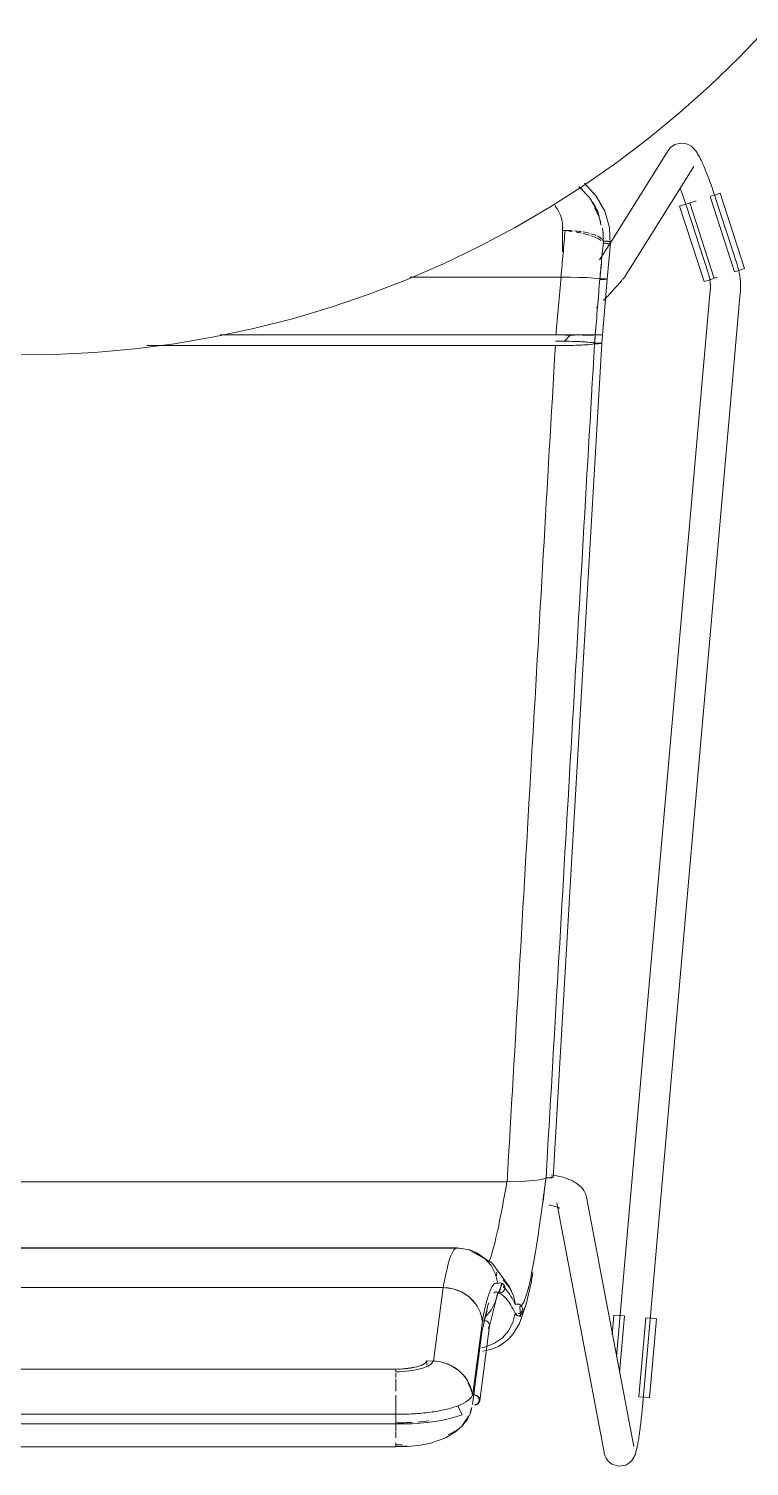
# Model space of a CAD drawing. Header units: millimetres. Extents: x 155927 to 326028, y -36033 to 97293.
# Drawn here: x 230322 to 230608, y 11463 to 12035 of the extents above; entities that cross this region are included whole.
import ezdxf

# ---------------------------------------------------------------- set-up
doc = ezdxf.new("R2010")
doc.units = ezdxf.units.MM
doc.header["$MEASUREMENT"] = 0
doc.layers.add('I-FURN', color=8, linetype='CONTINUOUS', lineweight=9)

msp = doc.modelspace()

# ---------------------------------------------------------------- linework, layer by layer
at = {"layer": 'I-FURN'}
for p, q in [((230604.3, 12023.39), (230615.34, 12034.97)), ((230592.81, 12012.26), (230604.3, 12023.39)), ((230580.88, 12001.61), (230592.81, 12012.26)), ((230568.53, 11991.43), (230580.88, 12001.61)), ((230555.78, 11981.76), (230568.53, 11991.43)), ((230576.28, 11986.53), (230553.24, 11949.76)), ((230577.17, 11987.65), (230576.28, 11986.53)), ((230577.17, 11987.65), (230578.9, 11988.88)), ((230578.9, 11988.88), (230581.13, 11989.46)), ((230581.13, 11989.46), (230583.1, 11989.29)), ((230583.1, 11989.29), (230584.48, 11988.77)), ((230584.48, 11988.77), (230585.4, 11988.2)), ((230585.4, 11988.2), (230586.03, 11987.68)), ((230586.03, 11987.68), (230586.49, 11987.22)), ((230586.49, 11987.22), (230586.86, 11986.79)), ((230586.86, 11986.79), (230587.17, 11986.39)), ((230587.17, 11986.39), (230587.45, 11986)), ((230587.45, 11986), (230587.71, 11985.61)), ((230587.71, 11985.61), (230587.95, 11985.22)), ((230542.66, 11972.6), (230555.78, 11981.76)), ((230559.14, 11936.57), (230586.45, 11980.16)), ((230587.95, 11985.22), (230588.18, 11984.82)), ((230588.18, 11984.82), (230588.41, 11984.41)), ((230588.41, 11984.41), (230588.64, 11983.98)), ((230588.64, 11983.98), (230588.87, 11983.54)), ((230588.87, 11983.54), (230589.1, 11983.09)), ((230589.1, 11983.09), (230589.33, 11982.61)), ((230589.33, 11982.61), (230589.57, 11982.12)), ((230589.57, 11982.12), (230589.8, 11981.61)), ((230589.8, 11981.61), (230590.04, 11981.08)), ((230590.04, 11981.08), (230590.28, 11980.54)), ((230590.28, 11980.54), (230590.52, 11979.98)), ((230590.52, 11979.98), (230590.77, 11979.4)), ((230590.77, 11979.4), (230591.01, 11978.8)), ((230591.01, 11978.8), (230591.26, 11978.19)), ((230591.26, 11978.19), (230591.51, 11977.57)), ((230591.51, 11977.57), (230591.76, 11976.93)), ((230591.76, 11976.93), (230592.02, 11976.27)), ((230592.02, 11976.27), (230592.27, 11975.61)), ((230592.27, 11975.61), (230592.53, 11974.93)), ((230592.53, 11974.93), (230592.78, 11974.24)), ((230592.78, 11974.24), (230593.04, 11973.54)), ((230529.19, 11963.98), (230542.66, 11972.6)), ((230544.96, 11967.76), (230540.69, 11972.23)), ((230547.64, 11968.34), (230542.9, 11973.5)), ((230551.03, 11962.33), (230547.64, 11968.34)), ((230581.08, 11971.27), (230581.32, 11970.65)), ((230581.32, 11970.65), (230581.55, 11970.01)), ((230581.55, 11970.01), (230581.79, 11969.37)), ((230581.79, 11969.37), (230582.02, 11968.71)), ((230582.02, 11968.71), (230582.26, 11968.04)), ((230593.03, 11968.29), (230595.01, 11968.93)), ((230593.04, 11973.54), (230593.29, 11972.84)), ((230593.29, 11972.84), (230593.54, 11972.12)), ((230593.54, 11972.12), (230593.8, 11971.4)), ((230593.8, 11971.4), (230594.05, 11970.67)), ((230594.05, 11970.67), (230594.3, 11969.94)), ((230594.3, 11969.94), (230594.54, 11969.2)), ((230594.54, 11969.2), (230594.79, 11968.46)), ((230594.79, 11968.46), (230594.94, 11968.01)), ((230595.01, 11968.93), (230596.96, 11969.56)), ((230596.96, 11969.56), (230606.65, 11939.55)), ((230515.38, 11955.9), (230529.19, 11963.98)), ((230548.32, 11961.93), (230544.96, 11967.76)), ((230580.8, 11964.35), (230582.76, 11964.98)), ((230580.8, 11964.35), (230590.49, 11934.34)), ((230582.26, 11968.04), (230582.49, 11967.37)), ((230582.49, 11967.37), (230582.73, 11966.69)), ((230582.73, 11966.69), (230582.96, 11966.01)), ((230582.76, 11964.98), (230584.73, 11965.61)), ((230582.96, 11966.01), (230583.19, 11965.32)), ((230583.19, 11965.32), (230583.42, 11964.63)), ((230583.42, 11964.63), (230583.52, 11964.3)), ((230583.52, 11964.3), (230592.24, 11937.48)), ((230594.54, 11935.64), (230584.85, 11965.65)), ((230587.42, 11966.48), (230584.94, 11965.68)), ((230592.92, 11968.26), (230602.61, 11938.25)), ((230603.65, 11941.19), (230594.94, 11968.01)), ((230552.91, 11955.81), (230551.03, 11962.33)), ((230501.25, 11948.39), (230515.38, 11955.9)), ((230534.19, 11954.69), (230535.24, 11954.69)), ((230534.25, 11946.18), (230534.25, 11955.93)), ((230553.19, 11948.91), (230552.91, 11955.81)), ((230486.84, 11941.44), (230501.25, 11948.39)), ((230553.01, 11949.39), (230548.97, 11942.95)), ((230553.31, 11949.8), (230551.89, 11935.31)), ((230472.16, 11935.07), (230486.84, 11941.44)), ((230603.66, 11941.15), (230603.65, 11941.19)), ((230603.99, 11940.05), (230603.66, 11941.15)), ((230604.28, 11938.95), (230603.99, 11940.05)), ((230457.24, 11929.3), (230472.16, 11935.07)), ((230533.54, 11936.14), (230473.43, 11936.14)), ((230473.43, 11936.14), (230533.54, 11936.14)), ((230537.3, 11936.11), (230533.54, 11936.14)), ((230533.66, 11936.14), (230537.31, 11936.11)), ((230537.4, 11936.11), (230540.84, 11936.04)), ((230540.84, 11936.04), (230537.4, 11936.11)), ((230543.94, 11935.92), (230540.84, 11936.04)), ((230540.9, 11936.04), (230543.94, 11935.92)), ((230546.41, 11935.77), (230543.94, 11935.92)), ((230543.98, 11935.92), (230546.42, 11935.77)), ((230548.15, 11935.59), (230546.41, 11935.77)), ((230546.43, 11935.77), (230548.15, 11935.59)), ((230548.15, 11935.59), (230549.04, 11935.4)), ((230549.04, 11935.4), (230548.15, 11935.59)), ((230549.51, 11935.41), (230549.04, 11935.4)), ((230549.04, 11935.4), (230549.51, 11935.41)), ((230549.05, 11935.21), (230549.53, 11935.21)), ((230549.52, 11935.21), (230549.05, 11935.21)), ((230550.01, 11935.41), (230549.51, 11935.41)), ((230549.51, 11935.41), (230550, 11935.41)), ((230550.02, 11935.2), (230549.52, 11935.21)), ((230549.53, 11935.21), (230550.02, 11935.2)), ((230550, 11935.41), (230550.5, 11935.41)), ((230550.5, 11935.41), (230550.01, 11935.41)), ((230550.02, 11935.2), (230550.51, 11935.21)), ((230550.51, 11935.21), (230550.02, 11935.2)), ((230551.89, 11935.31), (230550.06, 11913.11)), ((230550.95, 11935.4), (230550.5, 11935.41)), ((230550.5, 11935.41), (230550.95, 11935.4)), ((230550.51, 11935.21), (230550.97, 11935.22)), ((230550.96, 11935.22), (230550.51, 11935.21)), ((230551.34, 11935.38), (230550.95, 11935.4)), ((230550.95, 11935.4), (230551.33, 11935.38)), ((230551.33, 11935.38), (230551.63, 11935.36)), ((230551.63, 11935.36), (230551.34, 11935.38)), ((230551.64, 11935.26), (230551.34, 11935.24)), ((230551.35, 11935.24), (230551.64, 11935.26)), ((230551.82, 11935.33), (230551.63, 11935.36)), ((230551.64, 11935.26), (230551.83, 11935.28)), ((230551.82, 11935.28), (230551.64, 11935.26)), ((230551.82, 11935.33), (230551.89, 11935.31)), ((230551.89, 11935.31), (230551.82, 11935.33)), ((230551.89, 11935.31), (230551.82, 11935.28)), ((230551.83, 11935.28), (230551.89, 11935.31)), ((230557.14, 11934.05), (230556.88, 11933.75)), ((230557.38, 11934.33), (230557.14, 11934.05)), ((230557.61, 11934.6), (230557.38, 11934.33)), ((230557.82, 11934.85), (230557.61, 11934.6)), ((230558.03, 11935.09), (230557.82, 11934.85)), ((230558.22, 11935.32), (230558.03, 11935.09)), ((230558.4, 11935.54), (230558.22, 11935.32)), ((230558.57, 11935.76), (230558.4, 11935.54)), ((230558.74, 11935.99), (230558.57, 11935.76)), ((230558.93, 11936.25), (230558.74, 11935.99)), ((230559.14, 11936.57), (230558.93, 11936.25)), ((230592.45, 11934.97), (230590.49, 11934.34)), ((230592.24, 11937.48), (230592.43, 11936.85)), ((230592.43, 11936.85), (230592.59, 11936.21)), ((230594.42, 11935.61), (230592.45, 11934.97)), ((230592.59, 11936.21), (230592.74, 11935.56)), ((230592.74, 11935.56), (230592.85, 11934.91)), ((230592.85, 11934.91), (230592.94, 11934.25)), ((230592.94, 11934.25), (230593, 11933.59)), ((230595.8, 11936.05), (230594.63, 11935.68)), ((230604.7, 11938.92), (230602.72, 11938.29)), ((230604.52, 11937.83), (230604.28, 11938.95)), ((230604.71, 11936.7), (230604.52, 11937.83)), ((230606.65, 11939.55), (230604.7, 11938.92)), ((230604.86, 11935.57), (230604.71, 11936.7)), ((230604.97, 11934.43), (230604.86, 11935.57)), ((230605.03, 11933.29), (230604.97, 11934.43)), ((230442.1, 11924.13), (230457.24, 11929.3)), ((230551.86, 11928.27), (230551.42, 11927.8)), ((230552.29, 11928.73), (230551.86, 11928.27)), ((230552.72, 11929.18), (230552.29, 11928.73)), ((230553.13, 11929.63), (230552.72, 11929.18)), ((230553.53, 11930.06), (230553.13, 11929.63)), ((230553.93, 11930.49), (230553.53, 11930.06)), ((230554.31, 11930.9), (230553.93, 11930.49)), ((230554.67, 11931.3), (230554.31, 11930.9)), ((230555.03, 11931.69), (230554.67, 11931.3)), ((230555.37, 11932.07), (230555.03, 11931.69)), ((230555.7, 11932.44), (230555.37, 11932.07)), ((230556.02, 11932.79), (230555.7, 11932.44)), ((230592.98, 11930.92), (230555.7, 11506.57)), ((230556.32, 11933.12), (230556.02, 11932.79)), ((230556.61, 11933.45), (230556.32, 11933.12)), ((230556.88, 11933.75), (230556.61, 11933.45)), ((230565.99, 11486.55), (230604.93, 11929.87)), ((230593.03, 11931.61), (230592.98, 11930.94)), ((230592.98, 11930.94), (230592.98, 11930.92)), ((230593, 11933.59), (230593.04, 11932.93)), ((230593.04, 11932.27), (230593.03, 11931.61)), ((230593.04, 11932.93), (230593.04, 11932.27)), ((230604.94, 11929.87), (230605.01, 11931.01)), ((230605.01, 11931.01), (230605.04, 11932.15)), ((230605.04, 11932.15), (230605.03, 11933.29)), ((230426.77, 11919.56), (230442.1, 11924.13)), ((230548.16, 11924.35), (230547.68, 11923.84)), ((230550.97, 11927.32), (230550.52, 11926.84)), ((230551.42, 11927.8), (230550.97, 11927.32)), ((230411.26, 11915.62), (230426.77, 11919.56)), ((230379.84, 11909.6), (230395.61, 11912.3)), ((230395.61, 11912.3), (230411.26, 11915.62)), ((230397.96, 11913.17), (230531.6, 11913.17)), ((230531.6, 11913.17), (230397.96, 11913.17)), ((230531.6, 11913.17), (230535.39, 11913.17)), ((230535.39, 11913.17), (230531.6, 11913.17)), ((230534.82, 11910.49), (230537.4, 11913.17)), ((230535.39, 11913.17), (230538.95, 11913.16)), ((230538.96, 11913.16), (230535.39, 11913.17)), ((230538.95, 11913.05), (230535.39, 11913.04)), ((230535.39, 11913.04), (230538.95, 11913.05)), ((230538.96, 11913.16), (230542.08, 11913.15)), ((230542.09, 11913.15), (230538.96, 11913.16)), ((230544.57, 11913.07), (230542.07, 11913.06)), ((230542.07, 11913.06), (230544.57, 11913.07)), ((230542.09, 11913.15), (230544.59, 11913.14)), ((230544.59, 11913.14), (230542.09, 11913.15)), ((230546.32, 11913.08), (230544.57, 11913.07)), ((230544.57, 11913.07), (230546.32, 11913.08)), ((230544.59, 11913.14), (230546.34, 11913.13)), ((230546.34, 11913.13), (230544.59, 11913.14)), ((230546.34, 11913.13), (230547.22, 11913.11)), ((230547.23, 11913.11), (230546.34, 11913.13)), ((230547.22, 11913.11), (230547.69, 11913.11)), ((230547.69, 11913.1), (230547.22, 11913.1)), ((230547.22, 11913.1), (230547.69, 11913.1)), ((230547.7, 11913.11), (230547.23, 11913.11)), ((230547.69, 11913.11), (230548.19, 11913.11)), ((230548.18, 11913.1), (230547.69, 11913.1)), ((230547.69, 11913.1), (230548.19, 11913.1)), ((230548.19, 11913.11), (230547.7, 11913.11)), ((230548.67, 11913.1), (230548.18, 11913.1)), ((230548.19, 11913.11), (230548.68, 11913.11)), ((230548.68, 11913.11), (230548.19, 11913.11)), ((230548.19, 11913.1), (230548.68, 11913.1)), ((230549.13, 11913.1), (230548.67, 11913.1)), ((230548.68, 11913.11), (230549.13, 11913.11)), ((230549.14, 11913.11), (230548.68, 11913.11)), ((230548.68, 11913.1), (230549.13, 11913.1)), ((230549.13, 11913.11), (230549.51, 11913.11)), ((230549.51, 11913.1), (230549.13, 11913.1)), ((230549.13, 11913.1), (230549.51, 11913.1)), ((230549.52, 11913.11), (230549.14, 11913.11)), ((230549.51, 11913.11), (230549.81, 11913.11)), ((230549.8, 11913.1), (230549.51, 11913.1)), ((230549.51, 11913.1), (230549.81, 11913.1)), ((230549.81, 11913.11), (230549.52, 11913.11)), ((230549.79, 11909.75), (230550.06, 11913.11)), ((230549.99, 11913.1), (230549.8, 11913.1)), ((230549.81, 11913.11), (230549.99, 11913.11)), ((230550, 11913.11), (230549.81, 11913.11)), ((230549.81, 11913.1), (230550, 11913.1)), ((230549.99, 11913.11), (230550.06, 11913.11)), ((230550.06, 11913.11), (230549.99, 11913.1)), ((230550, 11913.1), (230550.06, 11913.11)), ((230550.06, 11913.11), (230550, 11913.11)), ((230332.06, 11905.33), (230348.04, 11906.11)), ((230348.04, 11906.11), (230363.98, 11907.54)), ((230363.98, 11907.54), (230379.84, 11909.6)), ((230368.74, 11908.85), (230531.34, 11908.85)), ((230531.34, 11908.85), (230368.74, 11908.85)), ((230549.79, 11909.75), (230530.5, 11577.84)), ((230531.34, 11908.85), (230535.12, 11908.88)), ((230535.13, 11910.61), (230531.45, 11910.64)), ((230535.12, 11908.88), (230538.68, 11908.96)), ((230538.68, 11910.54), (230535.13, 11910.61)), ((230541.8, 11910.41), (230538.68, 11910.54)), ((230538.68, 11908.96), (230541.81, 11909.08)), ((230544.29, 11910.25), (230541.8, 11910.41)), ((230541.81, 11909.08), (230544.32, 11909.24)), ((230546.05, 11910.06), (230544.29, 11910.25)), ((230544.32, 11909.24), (230546.07, 11909.44)), ((230546.95, 11909.85), (230546.05, 11910.06)), ((230546.07, 11909.44), (230546.95, 11909.65)), ((230547.42, 11909.86), (230546.95, 11909.85)), ((230546.95, 11909.65), (230547.42, 11909.64)), ((230547.91, 11909.86), (230547.42, 11909.86)), ((230547.42, 11909.64), (230547.92, 11909.64)), ((230548.4, 11909.85), (230547.91, 11909.86)), ((230547.92, 11909.64), (230548.41, 11909.64)), ((230548.85, 11909.84), (230548.4, 11909.85)), ((230548.41, 11909.64), (230548.86, 11909.65)), ((230549.24, 11909.82), (230548.85, 11909.84)), ((230548.86, 11909.65), (230549.24, 11909.67)), ((230549.53, 11909.8), (230549.24, 11909.82)), ((230549.24, 11909.67), (230549.54, 11909.69)), ((230549.72, 11909.78), (230549.53, 11909.8)), ((230549.54, 11909.69), (230549.72, 11909.72)), ((230549.79, 11909.75), (230549.72, 11909.78)), ((230549.72, 11909.72), (230549.79, 11909.75)), ((230316.07, 11905.18), (230332.06, 11905.33)), ((230128.68, 11576.12), (230512.08, 11576.12)), ((230512.08, 11576.12), (230128.68, 11576.12)), ((230512.08, 11576.12), (230515.85, 11576.18)), ((230515.85, 11576.18), (230512.16, 11576.12)), ((230515.85, 11576.18), (230519.39, 11576.33)), ((230519.39, 11576.33), (230515.91, 11576.18)), ((230519.39, 11576.33), (230522.49, 11576.57)), ((230522.49, 11576.57), (230519.44, 11576.33)), ((230522.49, 11576.57), (230524.98, 11576.88)), ((230524.99, 11576.88), (230522.52, 11576.57)), ((230524.98, 11576.88), (230526.73, 11577.25)), ((230526.73, 11577.25), (230524.99, 11576.88)), ((230527.63, 11577.65), (230526.73, 11577.25)), ((230526.73, 11577.25), (230527.63, 11577.65)), ((230527.63, 11577.65), (230528.1, 11577.63)), ((230528.11, 11577.63), (230527.63, 11577.65)), ((230528.1, 11577.63), (230528.6, 11577.63)), ((230528.6, 11577.63), (230528.11, 11577.63)), ((230528.6, 11577.63), (230529.09, 11577.64)), ((230529.1, 11577.64), (230528.6, 11577.63)), ((230529.09, 11577.64), (230529.55, 11577.66)), ((230529.55, 11577.66), (230529.1, 11577.64)), ((230529.55, 11577.66), (230529.93, 11577.69)), ((230529.94, 11577.69), (230529.55, 11577.66)), ((230529.96, 11577.99), (230529.58, 11578.02)), ((230529.59, 11578.02), (230529.97, 11577.99)), ((230530.4, 11578.75), (230529.69, 11578.86)), ((230529.93, 11577.69), (230530.23, 11577.73)), ((230530.24, 11577.73), (230529.94, 11577.69)), ((230530.25, 11577.94), (230529.96, 11577.99)), ((230529.97, 11577.99), (230530.26, 11577.94)), ((230531.09, 11578.62), (230530.4, 11578.75)), ((230530.5, 11577.84), (230530.44, 11577.89)), ((230530.44, 11577.89), (230530.5, 11577.84)), ((230531.77, 11578.49), (230531.09, 11578.62)), ((230532.44, 11578.34), (230531.77, 11578.49)), ((230533.09, 11578.19), (230532.44, 11578.34)), ((230533.74, 11578.03), (230533.09, 11578.19)), ((230534.37, 11577.86), (230533.74, 11578.03)), ((230534.98, 11577.67), (230534.37, 11577.86)), ((230535.59, 11577.48), (230534.98, 11577.67)), ((230536.18, 11577.27), (230535.59, 11577.48)), ((230536.76, 11577.05), (230536.18, 11577.27)), ((230537.33, 11576.82), (230536.76, 11577.05)), ((230537.89, 11576.57), (230537.33, 11576.82)), ((230538.45, 11576.29), (230537.89, 11576.57)), ((230538.98, 11576), (230538.45, 11576.29)), ((230539.52, 11575.68), (230538.98, 11576)), ((230540.06, 11575.32), (230539.52, 11575.68)), ((230540.59, 11574.92), (230540.06, 11575.32)), ((230541.12, 11574.47), (230540.59, 11574.92)), ((230541.64, 11573.95), (230541.12, 11574.47)), ((230542.15, 11573.35), (230541.64, 11573.95)), ((230542.63, 11572.66), (230542.15, 11573.35)), ((230543.07, 11571.87), (230542.63, 11572.66)), ((230543.43, 11570.98), (230543.07, 11571.87)), ((230543.69, 11569.99), (230543.43, 11570.98)), ((230562.51, 11470.7), (230543.69, 11569.99)), ((230529.35, 11566.73), (230528.86, 11566.83)), ((230529.82, 11566.63), (230529.35, 11566.73)), ((230530.27, 11566.53), (230529.82, 11566.63)), ((230530.69, 11566.42), (230530.27, 11566.53)), ((230531.08, 11566.31), (230530.69, 11566.42)), ((230531.45, 11566.21), (230531.08, 11566.31)), ((230531.79, 11566.1), (230531.45, 11566.21)), ((230532.09, 11565.99), (230531.79, 11566.1)), ((230531.9, 11567.76), (230550.72, 11468.47)), ((230532.36, 11565.89), (230532.09, 11565.99)), ((230532.59, 11565.8), (230532.36, 11565.89)), ((230532.78, 11565.71), (230532.59, 11565.8)), ((230532.94, 11565.63), (230532.78, 11565.71)), ((230533.02, 11565.59), (230532.94, 11565.63)), ((230533.1, 11565.54), (230533.02, 11565.59)), ((230533.12, 11565.53), (230533.1, 11565.54)), ((230147.99, 11549.62), (230492.78, 11549.62)), ((230492.78, 11549.62), (230147.99, 11549.62)), ((230492.24, 11549.77), (230187.44, 11549.77)), ((230492.24, 11549.77), (230497.28, 11548.97)), ((230492.78, 11549.62), (230496.57, 11549.14)), ((230496.57, 11549.15), (230492.78, 11549.62)), ((230500.14, 11547.78), (230496.57, 11549.15)), ((230496.57, 11549.14), (230500.13, 11547.77)), ((230497.28, 11548.97), (230500.45, 11547.6)), ((230497.43, 11548.9), (230506.08, 11543.79)), ((230500.13, 11547.77), (230503.27, 11545.6)), ((230503.27, 11545.61), (230500.14, 11547.78)), ((230505.78, 11542.74), (230503.27, 11545.61)), ((230503.27, 11545.6), (230505.78, 11542.73)), ((230507.53, 11539.34), (230505.78, 11542.74)), ((230505.78, 11542.73), (230507.53, 11539.34)), ((230506.08, 11543.79), (230513.06, 11534.25)), ((230508.43, 11535.63), (230507.53, 11539.34)), ((230521.66, 11535.86), (230522.39, 11539.92)), ((230154.03, 11534.02), (230486.74, 11534.02)), ((230486.74, 11534.02), (230154.03, 11534.02)), ((230486.74, 11534.02), (230482.88, 11504.74)), ((230490.51, 11533.54), (230486.74, 11534.02)), ((230494.06, 11532.23), (230490.51, 11533.54)), ((230508.07, 11530.27), (230510.24, 11535.6)), ((230508.43, 11535.63), (230508.9, 11535.79)), ((230508.9, 11535.79), (230508.43, 11535.63)), ((230508.9, 11535.79), (230509.39, 11535.83)), ((230509.4, 11535.83), (230508.9, 11535.79)), ((230509.11, 11531.84), (230509.94, 11535.73)), ((230509.39, 11535.83), (230509.88, 11535.74)), ((230509.89, 11535.75), (230509.4, 11535.83)), ((230509.88, 11535.74), (230510.33, 11535.54)), ((230510.34, 11535.54), (230509.89, 11535.75)), ((230510.33, 11535.54), (230510.72, 11535.23)), ((230510.72, 11535.23), (230510.34, 11535.54)), ((230510.61, 11537.01), (230513, 11534.18)), ((230513.01, 11534.18), (230510.61, 11537.01)), ((230510.72, 11535.23), (230511.01, 11534.83)), ((230511.01, 11534.83), (230510.72, 11535.23)), ((230511.01, 11534.83), (230511.2, 11534.36)), ((230511.2, 11534.37), (230511.01, 11534.83)), ((230511.27, 11533.87), (230511.2, 11534.37)), ((230511.2, 11534.36), (230511.27, 11533.87)), ((230511.27, 11533.87), (230511.2, 11533.38)), ((230511.2, 11533.38), (230511.27, 11533.87)), ((230513, 11534.17), (230514.65, 11530.85)), ((230514.65, 11530.85), (230513.01, 11534.18)), ((230513.06, 11534.25), (230513.95, 11532.5)), ((230519.77, 11527.34), (230521.66, 11535.86)), ((230497.17, 11530.15), (230494.06, 11532.23)), ((230499.66, 11527.41), (230497.17, 11530.15)), ((230505.1, 11518.66), (230508.07, 11530.27)), ((230505.78, 11525.01), (230507.53, 11528.41)), ((230507.53, 11528.41), (230508.43, 11532.12)), ((230508.9, 11531.96), (230508.43, 11532.12)), ((230508.43, 11532.12), (230508.9, 11531.96)), ((230509.39, 11531.92), (230508.9, 11531.96)), ((230508.9, 11531.96), (230509.4, 11531.92)), ((230509.88, 11532.01), (230509.39, 11531.92)), ((230509.4, 11531.92), (230509.89, 11532)), ((230510.33, 11532.21), (230509.88, 11532.01)), ((230509.89, 11532), (230510.34, 11532.2)), ((230510.72, 11532.52), (230510.33, 11532.21)), ((230510.34, 11532.2), (230510.72, 11532.52)), ((230511.01, 11532.92), (230510.72, 11532.52)), ((230510.72, 11532.52), (230511.01, 11532.92)), ((230511.2, 11533.38), (230511.01, 11532.92)), ((230511.01, 11532.92), (230511.2, 11533.38)), ((230514.65, 11530.85), (230515.44, 11527.24)), ((230515.44, 11527.24), (230514.65, 11530.85)), ((230503.52, 11522.61), (230502.14, 11516.32)), ((230503.27, 11522.14), (230505.78, 11525.01)), ((230504.27, 11525.04), (230503.52, 11522.61)), ((230514.48, 11520.12), (230515.39, 11523.75)), ((230515.39, 11523.75), (230515.24, 11522.8)), ((230515.86, 11523.59), (230515.39, 11523.75)), ((230515.39, 11523.75), (230515.86, 11523.59)), ((230515.44, 11527.24), (230515.91, 11527.39)), ((230515.91, 11527.39), (230515.44, 11527.24)), ((230515.91, 11527.39), (230516.41, 11527.42)), ((230516.41, 11527.42), (230515.91, 11527.39)), ((230516.29, 11522.83), (230517.46, 11522.51)), ((230516.85, 11523.62), (230516.35, 11523.55)), ((230516.36, 11523.54), (230516.85, 11523.62)), ((230516.41, 11527.42), (230516.9, 11527.33)), ((230516.9, 11527.33), (230516.41, 11527.42)), ((230517.3, 11523.82), (230516.85, 11523.62)), ((230516.85, 11523.62), (230517.31, 11523.81)), ((230516.9, 11527.33), (230517.35, 11527.12)), ((230517.35, 11527.12), (230516.9, 11527.33)), ((230517.09, 11519.71), (230519.77, 11527.34)), ((230517.46, 11522.51), (230517.27, 11526.36)), ((230517.69, 11524.12), (230517.3, 11523.82)), ((230517.31, 11523.81), (230517.69, 11524.12)), ((230517.35, 11527.12), (230517.73, 11526.8)), ((230517.73, 11526.8), (230517.35, 11527.12)), ((230517.99, 11524.52), (230517.69, 11524.12)), ((230517.69, 11524.12), (230517.99, 11524.52)), ((230517.73, 11526.8), (230518.02, 11526.4)), ((230518.02, 11526.4), (230517.73, 11526.8)), ((230518.18, 11524.97), (230517.99, 11524.52)), ((230517.99, 11524.52), (230518.19, 11524.97)), ((230518.02, 11526.4), (230518.2, 11525.94)), ((230518.2, 11525.94), (230518.02, 11526.4)), ((230518.26, 11525.45), (230518.18, 11524.97)), ((230518.19, 11524.97), (230518.26, 11525.45)), ((230518.2, 11525.94), (230518.26, 11525.45)), ((230518.26, 11525.45), (230518.2, 11525.94)), ((230554.65, 11523.05), (230553.96, 11515.16)), ((230554.65, 11523.05), (230556.69, 11522.87)), ((230556.69, 11522.87), (230558.76, 11522.69)), ((230556.91, 11500.2), (230558.88, 11522.68)), ((230498.42, 11487.4), (230502.27, 11517.1)), ((230498.44, 11490.94), (230502.29, 11520.64)), ((230501.26, 11488.96), (230505.12, 11518.74)), ((230503.25, 11520.84), (230502.76, 11520.8)), ((230503.75, 11520.76), (230503.25, 11520.84)), ((230504.2, 11520.57), (230503.75, 11520.76)), ((230504.58, 11520.26), (230504.2, 11520.57)), ((230504.88, 11519.88), (230504.58, 11520.26)), ((230504.58, 11517.68), (230504.88, 11518.06)), ((230505.06, 11519.44), (230504.88, 11519.88)), ((230504.88, 11518.06), (230505.07, 11518.5)), ((230505.13, 11518.97), (230505.06, 11519.44)), ((230505.07, 11518.5), (230505.13, 11518.97)), ((230510.26, 11513.98), (230512.74, 11516.8)), ((230512.74, 11516.8), (230514.48, 11520.12)), ((230514.59, 11515.6), (230517.09, 11519.71)), ((230567.33, 11521.94), (230564.57, 11490.53)), ((230567.45, 11521.93), (230569.52, 11521.75)), ((230571.56, 11521.57), (230568.8, 11490.16)), ((230569.52, 11521.75), (230571.56, 11521.57)), ((230503.66, 11510.4), (230507.18, 11511.8)), ((230507.18, 11511.8), (230510.26, 11513.98)), ((230508.68, 11510.57), (230510.88, 11511.95)), ((230510.88, 11511.95), (230512.85, 11513.63)), ((230512.85, 11513.63), (230514.59, 11515.6)), ((230503.66, 11510.41), (230501.92, 11510.04)), ((230501.92, 11510.03), (230503.66, 11510.4)), ((230502.38, 11508.74), (230503.8, 11508.89)), ((230503.8, 11508.89), (230506.31, 11509.55)), ((230506.31, 11509.55), (230508.68, 11510.57)), ((230467.81, 11501.55), (230172.96, 11501.55)), ((230172.96, 11501.49), (230467.81, 11501.49)), ((230470.85, 11501.66), (230467.81, 11501.55)), ((230467.81, 11499.97), (230467.81, 11498.23)), ((230473.7, 11501.98), (230470.85, 11501.66)), ((230476.19, 11502.49), (230473.7, 11501.98)), ((230478.17, 11503.16), (230476.19, 11502.49)), ((230479.53, 11503.95), (230478.17, 11503.16)), ((230480.16, 11504.81), (230479.53, 11503.95)), ((230480.16, 11503.15), (230480.16, 11504.81)), ((230482.88, 11504.74), (230480.16, 11504.81)), ((230467.81, 11497.64), (230467.81, 11495.18)), ((230467.81, 11494.94), (230467.81, 11495.14)), ((230467.81, 11494.95), (230467.81, 11492.82)), ((230467.81, 11491.19), (230467.81, 11487.63)), ((230498.88, 11490.93), (230499.19, 11493.37)), ((230566.76, 11490.34), (230564.69, 11490.52)), ((230568.8, 11490.16), (230566.76, 11490.34)), ((230467.81, 11483.65), (230172.96, 11483.65)), ((230467.81, 11483.62), (230467.81, 11487.44)), ((230467.81, 11487.44), (230467.81, 11483.62)), ((230467.81, 11483.54), (230467.81, 11479.69)), ((230467.81, 11483.32), (230467.81, 11483.54)), ((230467.81, 11482.99), (230467.81, 11483.32)), ((230467.81, 11482.57), (230467.81, 11482.99)), ((230467.81, 11482.1), (230467.81, 11482.57)), ((230467.81, 11481.6), (230467.81, 11482.1)), ((230486.09, 11481.12), (230490.78, 11482.21)), ((230490.78, 11482.21), (230494.24, 11483.38)), ((230494.24, 11483.38), (230492.48, 11486.92)), ((230494.1, 11478.87), (230496.78, 11482.77)), ((230496.78, 11482.77), (230496.88, 11482.97)), ((230565.53, 11481.93), (230565.61, 11482.66)), ((230565.61, 11482.66), (230565.69, 11483.4)), ((230565.69, 11483.4), (230565.76, 11484.14)), ((230565.76, 11484.14), (230565.83, 11484.89)), ((230565.83, 11484.89), (230565.9, 11485.64)), ((230565.9, 11485.64), (230565.97, 11486.39)), ((230565.97, 11486.39), (230565.99, 11486.55)), ((230172.96, 11479.69), (230467.81, 11479.69)), ((230467.81, 11481.1), (230467.81, 11481.6)), ((230467.81, 11480.65), (230467.81, 11481.1)), ((230467.81, 11480.26), (230467.81, 11480.65)), ((230467.81, 11479.96), (230467.81, 11480.26)), ((230467.81, 11479.76), (230467.81, 11479.96)), ((230467.81, 11476.91), (230467.81, 11479.93)), ((230467.81, 11479.93), (230467.81, 11476.92)), ((230467.81, 11479.69), (230474.35, 11479.78)), ((230467.81, 11479.69), (230467.81, 11479.76)), ((230467.81, 11476.75), (230467.81, 11474.17)), ((230474.35, 11479.78), (230480.47, 11480.27)), ((230480.47, 11480.27), (230486.09, 11481.12)), ((230487.75, 11474.19), (230491.63, 11476.58)), ((230491.63, 11476.58), (230494.1, 11478.87)), ((230564.77, 11475.76), (230564.86, 11476.4)), ((230564.86, 11476.4), (230564.94, 11477.05)), ((230564.94, 11477.05), (230565.03, 11477.71)), ((230565.03, 11477.71), (230565.12, 11478.39)), ((230565.12, 11478.39), (230565.2, 11479.07)), ((230565.2, 11479.07), (230565.29, 11479.77)), ((230565.29, 11479.77), (230565.37, 11480.48)), ((230565.37, 11480.48), (230565.45, 11481.2)), ((230565.45, 11481.2), (230565.53, 11481.93)), ((230172.96, 11470.65), (230467.81, 11470.65)), ((230467.81, 11472.14), (230467.81, 11470.67)), ((230467.81, 11470.65), (230467.81, 11470.82)), ((230467.81, 11470.65), (230472.84, 11470.76)), ((230472.84, 11470.76), (230477.66, 11471.27)), ((230477.66, 11471.27), (230481.7, 11472.06)), ((230481.7, 11472.06), (230487.75, 11474.19)), ((230563.83, 11470.35), (230563.93, 11470.81)), ((230563.93, 11470.81), (230564.02, 11471.29)), ((230564.02, 11471.29), (230564.12, 11471.79)), ((230564.12, 11471.79), (230564.21, 11472.3)), ((230564.21, 11472.3), (230564.31, 11472.83)), ((230564.31, 11472.83), (230564.4, 11473.39)), ((230564.4, 11473.39), (230564.49, 11473.95)), ((230564.49, 11473.95), (230564.58, 11474.54)), ((230564.58, 11474.54), (230564.68, 11475.14)), ((230564.68, 11475.14), (230564.77, 11475.76)), ((230550.8, 11468.05), (230550.72, 11468.47)), ((230550.94, 11467.53), (230550.8, 11468.05)), ((230551.15, 11466.91), (230550.94, 11467.53)), ((230551.53, 11466.11), (230551.15, 11466.91)), ((230552.28, 11465.03), (230551.53, 11466.11)), ((230553.85, 11463.71), (230552.28, 11465.03)), ((230561.02, 11464.4), (230561.87, 11465.31)), ((230561.87, 11465.31), (230562.35, 11466.01)), ((230562.35, 11466.01), (230562.66, 11466.57)), ((230562.66, 11466.57), (230562.87, 11467.05)), ((230562.87, 11467.05), (230563.04, 11467.47)), ((230563.04, 11467.47), (230563.18, 11467.88)), ((230563.18, 11467.88), (230563.31, 11468.27)), ((230563.31, 11468.27), (230563.42, 11468.67)), ((230563.42, 11468.67), (230563.53, 11469.07)), ((230563.53, 11469.07), (230563.63, 11469.48)), ((230563.63, 11469.48), (230563.73, 11469.91)), ((230563.73, 11469.91), (230563.83, 11470.35)), ((230553.85, 11463.71), (230556.6, 11462.87)), ((230556.6, 11462.87), (230559.36, 11463.36)), ((230559.36, 11463.36), (230561.02, 11464.4))]:
    msp.add_line(p, q, dxfattribs=at)
for centre, major_axis, ratio, start_param, end_param in [((230486.61, 11518.95), (-15.78, 0), 0.955139, 3.737469, 4.704147), ((230486.61, 11518.95), (-15.78, 0), 0.955139, 3.495799, 3.737346), ((230486.61, 11518.95), (-15.78, 0), 0.955139, 3.254129, 3.495629), ((230503.17, 11518.97), (-1.96, 0), 0.955139, 2.379629, 4.923331), ((230467.81, 11486.4), (0, -15.75), 0.000004, 2.669107, 2.851347), ((230467.81, 11474.93), (12.4, 0), 0.287441, 4.712389, 4.932602)]:
    msp.add_ellipse(centre, major_axis=major_axis, ratio=ratio, start_param=start_param, end_param=end_param, dxfattribs=at)
for points in [[(230540.64, 11972.22), (230541.1, 11971.83), (230541.56, 11971.43), (230542.02, 11971.03)], [(230535.24, 11954.69), (230534.98, 11951.66), (230534.44, 11945.52), (230533.85, 11939.27), (230533.54, 11936.14)], [(230534.25, 11956.21), (230534.26, 11955.7), (230534.24, 11955.2), (230534.19, 11954.69)], [(230535.24, 11954.69), (230536.19, 11954.68), (230537.11, 11954.65), (230538.02, 11954.59)], [(230538.08, 11954.27), (230537.61, 11954.34), (230537.13, 11954.39), (230536.65, 11954.44)], [(230538.96, 11954.52), (230539.86, 11954.45), (230540.74, 11954.35), (230541.59, 11954.22)], [(230541.77, 11953.62), (230541.12, 11953.76), (230540.45, 11953.9), (230539.77, 11954.02)], [(230545.02, 11952.77), (230544.22, 11953.03), (230543.34, 11953.25), (230542.42, 11953.47)], [(230542.44, 11954.09), (230543.29, 11953.94), (230544.09, 11953.78), (230544.83, 11953.59)], [(230547.65, 11951.78), (230547.01, 11952.08), (230546.27, 11952.36), (230545.45, 11952.62)], [(230545.49, 11953.41), (230546.22, 11953.2), (230546.86, 11952.97), (230547.46, 11952.72)], [(230549.47, 11950.71), (230549.06, 11951.03), (230548.54, 11951.36), (230547.89, 11951.67)], [(230550.13, 11955.64), (230550.32, 11954.4), (230550.36, 11953.15), (230550.37, 11951.88)], [(230550.44, 11951.19), (230550.42, 11952.09), (230550.36, 11952.98), (230550.26, 11953.88)], [(230550.48, 11950.36), (230550.24, 11947.91), (230549.76, 11942.96), (230549.28, 11937.93), (230549.04, 11935.4)], [(230553.13, 11949.05), (230553.09, 11949.1), (230552.97, 11949.19), (230552.67, 11949.32), (230552.28, 11949.44), (230551.83, 11949.53), (230551.34, 11949.6), (230550.84, 11949.63), (230550.52, 11949.63), (230550.38, 11949.62)], [(230549.65, 11941.25), (230549.46, 11939.31), (230549.27, 11937.36), (230549.07, 11935.4)], [(230533.66, 11936.14), (230533.32, 11932.32), (230532.97, 11928.49), (230532.63, 11924.66)], [(230547.23, 11913.11), (230547.53, 11916.83), (230548.13, 11924.27), (230548.74, 11931.69), (230549.04, 11935.4)], [(230532.63, 11924.66), (230532.29, 11920.83), (230531.94, 11917), (230531.6, 11913.17)], [(230547.22, 11913.1), (230547.17, 11912.56), (230547.08, 11911.47), (230546.99, 11910.39), (230546.95, 11909.85)], [(230547.22, 11913.11), (230547.18, 11912.54), (230547.09, 11911.38), (230547, 11910.23), (230546.96, 11909.65)], [(230531.34, 11908.85), (230528.14, 11853.33), (230524.94, 11797.8), (230521.75, 11742.36)], [(230527.63, 11577.65), (230530.85, 11632.89), (230537.29, 11743.48), (230543.73, 11854.24), (230546.95, 11909.65)], [(230546.95, 11909.85), (230547.54, 11909.86), (230549.05, 11909.86), (230549.79, 11909.79), (230549.79, 11909.75)], [(230521.75, 11742.36), (230518.55, 11686.9), (230515.36, 11631.48), (230512.16, 11576.12)], [(230527.62, 11577.64), (230527.22, 11574.51), (230526.83, 11571.35), (230526.43, 11568.24)], [(230492.78, 11549.62), (230492.6, 11549.72), (230492.42, 11549.77), (230492.24, 11549.77)], [(230508.04, 11540.09), (230507.98, 11539.62), (230507.92, 11539.15), (230507.87, 11538.69)], [(230508.43, 11535.63), (230507.4, 11536.18), (230505.36, 11534.21), (230503.31, 11526.15), (230502.29, 11520.64)], [(230504.89, 11527.97), (230504.23, 11526.07), (230503.57, 11523.27), (230502.91, 11520.22)], [(230508.43, 11532.12), (230507.88, 11532.41), (230507.34, 11532.27), (230506.79, 11531.7)], [(230482.63, 11504.73), (230482.5, 11504.17), (230481.56, 11503.07), (230478.24, 11501.68), (230473.44, 11500.72), (230469.7, 11500.46), (230467.81, 11500.43)], [(230468.65, 11501.5), (230471.43, 11501.56), (230473.97, 11501.92), (230476.19, 11502.44)], [(230498.44, 11490.94), (230498.3, 11492.18), (230497.71, 11494.56), (230495.95, 11497.9), (230493.42, 11500.74), (230490.28, 11502.93), (230486.68, 11504.34), (230484.17, 11504.7), (230482.88, 11504.74)], [(230496.46, 11496.45), (230496.79, 11495.86), (230497.02, 11495.24), (230497.2, 11494.6)], [(230497.36, 11494.53), (230497.61, 11493.85), (230497.78, 11493.16), (230497.93, 11492.45)], [(230498.24, 11490.95), (230497.89, 11490.22), (230496.58, 11488.82), (230494.11, 11487.55), (230492.65, 11486.98)], [(230497.98, 11486.07), (230497.82, 11485.39), (230497.62, 11484.71), (230497.36, 11484.05)], [(230474.41, 11480.33), (230472.23, 11480.22), (230470.03, 11480.18), (230467.81, 11480.22)], [(230480.96, 11480.9), (230479.55, 11480.72), (230478.1, 11480.55), (230476.62, 11480.45)], [(230472.41, 11470.93), (230470.94, 11470.8), (230469.39, 11470.74), (230467.81, 11470.74)]]:
    msp.add_open_spline(points, degree=3, dxfattribs=at)
for points, knots in [([(230531.08, 11964.58), (230531.85, 11963.68), (230533.78, 11960.68), (230534.41, 11957.08), (230534.19, 11954.69)], [0.5, 0.5, 0.5, 0.5, 0.6666667, 1, 1, 1, 1]), ([(230546.27, 11965.82), (230546.84, 11964.93), (230548.5, 11962.1), (230549.12, 11959), (230549.4, 11956.86)], [0.591443, 0.591443, 0.591443, 0.591443, 0.6666667, 0.8236682, 0.8236682, 0.8236682, 0.8236682]), ([(230549.4, 11957.96), (230549.01, 11959.31), (230548.28, 11961.27), (230547.27, 11963.09), (230546.92, 11963.67)], [0.2297626, 0.2297626, 0.2297626, 0.2297626, 0.3333333, 0.3824546, 0.3824546, 0.3824546, 0.3824546]), ([(230547.96, 11952.51), (230548.64, 11952.19), (230549.77, 11951.49), (230550.33, 11950.75), (230550.48, 11950.36)], [0.6690305, 0.6690305, 0.6690305, 0.6690305, 0.8333333, 1, 1, 1, 1]), ([(230550.48, 11950.36), (230550.62, 11950.38), (230550.9, 11950.41), (230551.33, 11950.42), (230551.7, 11950.41), (230551.99, 11950.39), (230552.26, 11950.36), (230552.51, 11950.31), (230552.74, 11950.24), (230552.93, 11950.18), (230553.13, 11950.08), (230553.23, 11949.99), (230553.26, 11949.95)], [0, 0, 0, 0, 0.0555556, 0.1111111, 0.1666667, 0.1944444, 0.2222222, 0.2777778, 0.3055556, 0.3333333, 0.3888889, 0.4444444, 0.4444444, 0.4444444, 0.4444444]), ([(230547.24, 11913.35), (230547.54, 11916.96), (230547.97, 11922.21), (230548.41, 11927.46), (230548.55, 11929.1)], [0.0113386, 0.0113386, 0.0113386, 0.0113386, 0.5, 0.7233886, 0.7233886, 0.7233886, 0.7233886]), ([(230546.96, 11909.65), (230546.68, 11909.5), (230545.29, 11909.29), (230541.93, 11909.07), (230538.76, 11908.95), (230535.16, 11908.87), (230532.61, 11908.85), (230531.34, 11908.85)], [-1, -1, -1, -1, -0.666667, -0.5, -0.333333, -0.166667, 0, 0, 0, 0]), ([(230531.45, 11910.64), (230533.96, 11910.64), (230537.73, 11910.58), (230541.91, 11910.42), (230545.26, 11910.2), (230546.66, 11909.99), (230546.95, 11909.85)], [-0.996036, -0.996036, -0.996036, -0.996036, -0.6666667, -0.5, -0.3333333, 0, 0, 0, 0]), ([(230549.79, 11909.75), (230549.79, 11909.73), (230549.65, 11909.7), (230549.26, 11909.67), (230548.88, 11909.65), (230548.42, 11909.64), (230547.92, 11909.64), (230547.42, 11909.64), (230547.1, 11909.64), (230546.96, 11909.65)], [-0.498493, -0.498493, -0.498493, -0.498493, -0.375, -0.3125, -0.25, -0.1875, -0.125, -0.0625, 0, 0, 0, 0]), ([(230512.08, 11576.12), (230511.11, 11570.73), (230509.16, 11559.95), (230506.73, 11549.24), (230505.27, 11545), (230504.79, 11543.85)], [0, 0, 0, 0, 0.25, 0.5, 0.625, 0.625, 0.625, 0.625]), ([(230527.63, 11577.65), (230526.62, 11570.1), (230524.58, 11554.89), (230521.53, 11536.45), (230519.1, 11528.15), (230517.67, 11526.55), (230517.27, 11526.36)], [0, 0, 0, 0, 0.25, 0.5, 0.75, 0.8499411, 0.8499411, 0.8499411, 0.8499411]), ([(230492.24, 11549.77), (230491.41, 11549.77), (230489.58, 11547.39), (230487.75, 11539.75), (230486.74, 11534.02)], [0.0892847, 0.0892847, 0.0892847, 0.0892847, 0.5, 1, 1, 1, 1]), ([(230515.44, 11527.24), (230514.27, 11529.65), (230512.64, 11532.3), (230511.01, 11533.97), (230510.56, 11534.37)], [0, 0, 0, 0, 0.5, 0.6963068, 0.6963068, 0.6963068, 0.6963068]), ([(230515.39, 11523.75), (230514.23, 11526.15), (230512.13, 11529.58), (230510.04, 11531.37), (230509.11, 11531.84)], [0, 0, 0, 0, 0.5, 0.9025383, 0.9025383, 0.9025383, 0.9025383]), ([(230519.16, 11525.96), (230518.92, 11525.33), (230517.67, 11522.42), (230516.41, 11522.2), (230515.39, 11523.75)], [0.6929173, 0.6929173, 0.6929173, 0.6929173, 0.75, 1, 1, 1, 1]), ([(230486.41, 11504.19), (230487.65, 11503.87), (230491.17, 11502.44), (230494.47, 11499.97), (230495.61, 11497.82)], [-0.8333333, -0.8333333, -0.8333333, -0.8333333, -0.6666667, -0.3333333, -0.3333333, -0.3333333, -0.3333333]), ([(230499.69, 11491.03), (230499.81, 11490.99), (230500.04, 11490.9), (230500.46, 11490.62), (230500.91, 11490.07), (230501.17, 11489.2), (230500.94, 11488.42), (230500.54, 11487.91), (230500.16, 11487.61), (230499.7, 11487.42), (230499.37, 11487.38), (230499.2, 11487.37)], [-0.8125, -0.8125, -0.8125, -0.8125, -0.765625, -0.71875, -0.625, -0.5, -0.375, -0.3125, -0.25, -0.1875, -0.125, -0.125, -0.125, -0.125]), ([(230499.3, 11487.36), (230499.44, 11487.35), (230499.66, 11487.37), (230499.95, 11487.44), (230500.22, 11487.54), (230500.54, 11487.72), (230500.86, 11488.01), (230501.09, 11488.37), (230501.23, 11488.72), (230501.27, 11489.03), (230501.28, 11489.3), (230501.25, 11489.57), (230501.17, 11489.82), (230501.06, 11490.07), (230500.87, 11490.38), (230500.54, 11490.71), (230500.15, 11490.94), (230499.79, 11491.06), (230499.53, 11491.11), (230499.37, 11491.13), (230499.3, 11491.13)], [0.1111111, 0.1111111, 0.1111111, 0.1111111, 0.1666667, 0.1944444, 0.2222222, 0.2777778, 0.3333333, 0.3888889, 0.4444444, 0.4791667, 0.5138889, 0.5486111, 0.5833333, 0.6180556, 0.6527778, 0.7222222, 0.7916667, 0.8263889, 0.8611111, 0.8888889, 0.8888889, 0.8888889, 0.8888889]), ([(230492.48, 11486.92), (230491.06, 11486.37), (230487.73, 11485.38), (230481.67, 11484.28), (230474.81, 11483.65), (230470.16, 11483.58), (230467.81, 11483.62)], [0.3397465, 0.3397465, 0.3397465, 0.3397465, 0.5, 0.6666667, 0.8333333, 0.9999948, 0.9999948, 0.9999948, 0.9999948]), ([(230493.31, 11478.14), (230494.26, 11478.94), (230495.93, 11480.75), (230497.53, 11483.57), (230498, 11485.48), (230498.16, 11486.22)], [0.5, 0.5, 0.5, 0.5, 0.6666667, 0.8333333, 0.9365189, 0.9365189, 0.9365189, 0.9365189]), ([(230488.68, 11475.5), (230489.19, 11475.68), (230490.54, 11476.25), (230491.8, 11476.99), (230492.52, 11477.52)], [0.260519, 0.260519, 0.260519, 0.260519, 0.3333333, 0.4544474, 0.4544474, 0.4544474, 0.4544474])]:
    msp.add_open_spline(points, degree=3, knots=knots, dxfattribs=at)

doc.saveas('drawing.dxf')
